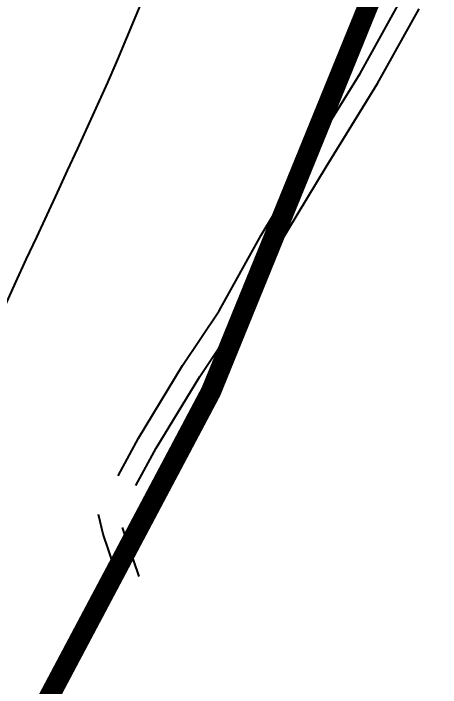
# Model space of a CAD drawing. Header units: metres. Extents: x 561401 to 594056, y 8460144 to 8508504.
# Drawn here: x 569900.51 to 569911.01, y 8473756.61 to 8473773.19 of the extents above; entities that cross this region are included whole.
import ezdxf

# ---------------------------------------------------------------- set-up
doc = ezdxf.new("R2010")
doc.units = ezdxf.units.M
doc.layers.add('1.1. DERECHO DE VIA', color=230, linetype='Continuous')
doc.layers.add('1.1. VIA EXISTENTE', color=252, linetype='Continuous')

msp = doc.modelspace()

# ---------------------------------------------------------------- linework, layer by layer
at = {"layer": '1.1. DERECHO DE VIA', "color": 230, "linetype": 'Continuous', "lineweight": 40, "ltscale": 0.2, "const_width": 0.5}
msp.add_lwpolyline([(569907.485, 8473823.549), (569913.498, 8473803.079), (569913.083, 8473782.828), (569905.366, 8473763.891), (569896.023, 8473746.284), (569888.5, 8473727.759), (569885.672, 8473708.062), (569888.964, 8473688.467), (569893.749, 8473669.049), (569898.947, 8473649.737), (569913.419, 8473636.756), (569932.889, 8473634.724), (569951.781, 8473640.811), (569970.52, 8473647.801), (569989.258, 8473654.791), (570007.997, 8473661.782), (570026.771, 8473668.674)], dxfattribs=at)
at = {"layer": '1.1. VIA EXISTENTE', "color": 253, "linetype": 'Continuous', "lineweight": 40, "ltscale": 0.2, "true_color": 0x84a4a6}
for points in [[(569903.744, 8473773.698), (569903.519, 8473773.141), (569903.289, 8473772.588), (569903.056, 8473772.039), (569902.818, 8473771.493), (569902.576, 8473770.95), (569902.33, 8473770.409), (569902.082, 8473769.868), (569901.831, 8473769.327), (569901.579, 8473768.784), (569901.325, 8473768.239), (569901.07, 8473767.691), (569900.814, 8473767.138), (569900.558, 8473766.581), (569900.3, 8473766.02)], [(569903.079, 8473761.816), (569903.583, 8473762.748), (569904.668, 8473764.529), (569905.565, 8473765.873), (569906.603, 8473767.741), (569907.776, 8473769.676), (569909.033, 8473771.716), (569910.052, 8473773.554)], [(569903.519, 8473761.578), (569904.017, 8473762.499), (569905.09, 8473764.26), (569905.992, 8473765.613), (569907.035, 8473767.49), (569908.202, 8473769.415), (569909.465, 8473771.463), (569910.484, 8473773.302)], [(569903.122, 8473759.182), (569902.71, 8473760.388), (569902.6, 8473760.869)], [(569903.183, 8473760.549), (569903.595, 8473759.344)]]:
    msp.add_lwpolyline(points, dxfattribs=at)

doc.saveas('drawing.dxf')
